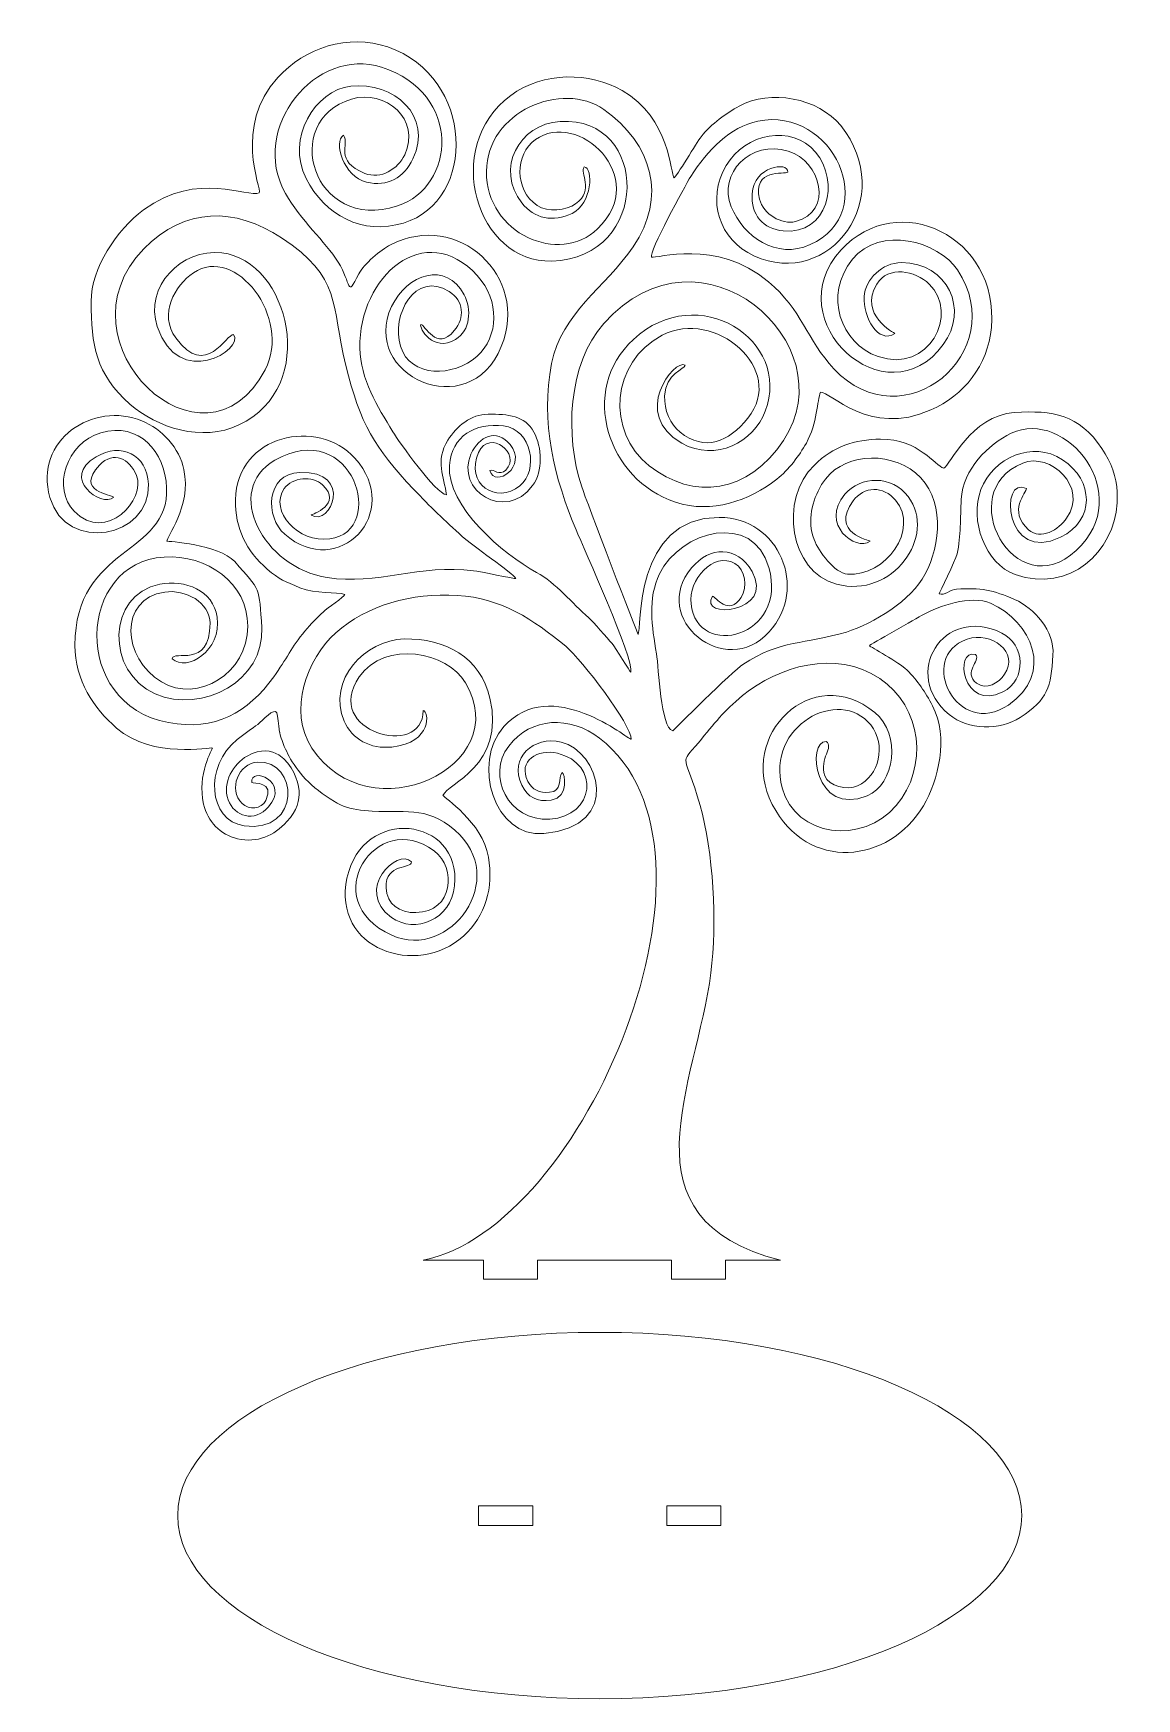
# Model space of a CAD drawing. Header units: millimetres. Extents: x -93 to 75, y -122 to 132.
import ezdxf

# ---------------------------------------------------------------- set-up
doc = ezdxf.new("R2010")
doc.units = ezdxf.units.MM
doc.header["$MEASUREMENT"] = 0
doc.layers.add('Camada 1', color=7, linetype='Continuous')

msp = doc.modelspace()

# ---------------------------------------------------------------- linework, layer by layer
at = {"layer": 'Camada 1', "lineweight": 9}
for points, knots in [([(-60.0246, 17.9633), (-59.7872, 17.7827), (-56.4625, 18.1324), (-57.8743, 15.1985), (-57.8743, 15.1985), (-58.5223, 13.8517), (-60.47, 13.7437), (-61.4765, 14.7423), (-61.4765, 14.7423), (-63.6874, 16.9358), (-62.0532, 20.8782), (-59.1024, 21.0681), (-59.1024, 21.0681), (-52.9166, 21.4661), (-52.3773, 10.0952), (-61.2027, 11.3512), (-61.2027, 11.3512), (-66.6622, 12.1282), (-67.3234, 20.4118), (-62.2499, 24.5223), (-62.2499, 24.5223), (-61.2329, 25.3463), (-59.9424, 26.1952), (-59.1236, 26.8181), (-59.1236, 26.8181), (-58.3615, 27.398), (-56.5911, 29.4487), (-56.2262, 28.5632), (-56.2262, 28.5632), (-56.0195, 28.0614), (-55.9752, 26.8229), (-55.782, 25.6455), (-55.782, 25.6455), (-55.782, 25.6455), (-55.764, 25.6422), (-55.764, 25.6422), (-55.764, 25.6422), (-55.764, 25.6422), (-55.6245, 24.7572), (-55.068, 23.4277), (-55.068, 23.4277), (-54.8253, 22.9099), (-54.5798, 22.4122), (-54.3388, 21.924), (-54.3388, 21.924), (-53.1675, 19.8051), (-51.0774, 17.1586), (-47.4008, 15.0409), (-47.4008, 15.0409), (-47.227, 14.9408), (-47.0661, 14.8413), (-46.9116, 14.742), (-46.9116, 14.742), (-45.738, 14.18), (-44.5897, 13.8056), (-42.7795, 13.6556), (-42.7795, 13.6556), (-36.6965, 13.1515), (-33.5779, 14.5634), (-29.069, 10.6851), (-29.069, 10.6851), (-20.5363, 3.3459), (-29.7946, -9.3382), (-38.6676, -5.3446), (-38.6676, -5.3446), (-50.421, -0.0546), (-40.9884, 14.1278), (-32.2314, 7.5297), (-32.2314, 7.5297), (-28.7351, 4.8955), (-29.2677, -1.7543), (-35.012, -1.9007), (-35.012, -1.9007), (-37.4237, -1.9622), (-39.434, -0.6438), (-39.5364, 1.8861), (-39.5364, 1.8861), (-39.6948, 5.7989), (-35.5823, 4.6266), (-35.6885, 5.853), (-35.6885, 5.853), (-37.7493, 8.0675), (-44.4823, 1.6071), (-38.733, -2.6229), (-38.733, -2.6229), (-35.1589, -5.2525), (-29.576, -2.9153), (-29.0923, 2.1754), (-29.0923, 2.1754), (-28.0807, 12.8219), (-43.1634, 14.4145), (-45.5045, 3.3745), (-45.5045, 3.3745), (-47.8159, -7.5251), (-34.8178, -11.8847), (-27.7651, -5.4781), (-27.7651, -5.4781), (-24.3184, -2.3471), (-23.1588, 1.888), (-23.9439, 6.5726), (-23.9439, 6.5726), (-24.8373, 11.9037), (-30.8008, 15.7122), (-30.8729, 15.9853), (-30.8729, 15.9853), (-30.206, 17.7694), (-21.3386, 20.4605), (-23.7122, 30.8231), (-23.7122, 30.8231), (-25.1436, 37.0717), (-30.5546, 39.9813), (-36.7838, 39.8426), (-36.7838, 39.8426), (-42.7417, 39.71), (-48.5799, 33.5932), (-45.9194, 27.3), (-45.9194, 27.3), (-44.7412, 24.513), (-41.9507, 23.0303), (-38.6856, 23.3649), (-38.6856, 23.3649), (-32.3847, 24.0105), (-33.0332, 28.9164), (-33.8921, 28.9159), (-33.8921, 28.9159), (-33.8972, 21.4159), (-49.4155, 25.7693), (-43.6346, 34.0509), (-43.6346, 34.0509), (-39.6065, 39.8214), (-30.2395, 37.845), (-27.4401, 33.1781), (-27.4401, 33.1781), (-19.7798, 20.4075), (-42.0743, 9.9022), (-50.8614, 23.209), (-50.8614, 23.209), (-54.5727, 28.8293), (-51.6283, 36.8652), (-47.1986, 40.7896), (-47.1986, 40.7896), (-42.4778, 44.9718), (-35.6902, 46.9417), (-28.6918, 46.4894), (-28.6918, 46.4894), (-21.8723, 46.0487), (-17.1877, 42.8719), (-12.1532, 38.7319), (-12.1532, 38.7319), (-9.6234, 36.6516), (-2.1461, 26.7196), (-2.162, 24.5378), (-2.162, 24.5378), (-2.5614, 24.4887), (-14.4174, 34.4866), (-21.5847, 26.4906), (-21.5847, 26.4906), (-26.5435, 20.9585), (-23.0433, 9.4302), (-15.5122, 10.1474), (-15.5122, 10.1474), (-3.2055, 11.3193), (-7.2042, 22.8012), (-12.8382, 24.1097), (-12.8382, 24.1097), (-17.0872, 25.0966), (-20.8556, 21.7419), (-18.8428, 17.5496), (-18.8428, 17.5496), (-17.9725, 15.7368), (-16.5183, 14.904), (-14.3904, 15.2556), (-14.3904, 15.2556), (-11.5143, 15.7309), (-12.3377, 19.4138), (-12.7048, 19.4687), (-12.7048, 19.4687), (-13.351, 18.6936), (-12.5636, 16.5829), (-14.625, 16.4554), (-14.625, 16.4554), (-16.189, 16.3587), (-17.2556, 16.8322), (-17.9106, 18.1084), (-17.9106, 18.1084), (-19.5442, 21.2913), (-16.3789, 23.1195), (-13.4235, 22.4082), (-13.4235, 22.4082), (-6.8032, 20.8148), (-7.7553, 12.7684), (-14.5695, 12.3571), (-14.5695, 12.3571), (-20.9452, 11.9723), (-24.2889, 19.0089), (-20.8486, 23.5106), (-20.8486, 23.5106), (-17.4337, 27.979), (-11.4892, 28.1609), (-7.0095, 24.7131), (-7.0095, 24.7131), (15.1344, 7.6703), (-9.3341, -50.1241), (-33.9032, -54.9179), (-33.9032, -54.9179), (-33.9032, -54.9179), (-24.7077, -54.9179), (-24.7077, -54.9179), (-24.7077, -54.9179), (-24.7077, -54.9179), (-24.7077, -57.823), (-24.7077, -57.823), (-24.7077, -57.823), (-24.7077, -57.823), (-16.447, -57.823), (-16.447, -57.823), (-16.447, -57.823), (-16.447, -57.823), (-16.447, -54.9179), (-16.447, -54.9179), (-16.447, -54.9179), (-16.447, -54.9179), (3.9698, -54.9179), (3.9698, -54.9179), (3.9698, -54.9179), (3.9698, -54.9179), (3.9698, -57.823), (3.9698, -57.823), (3.9698, -57.823), (3.9698, -57.823), (12.2305, -57.823), (12.2305, -57.823), (12.2305, -57.823), (12.2305, -57.823), (12.2305, -54.9179), (12.2305, -54.9179), (12.2305, -54.9179), (12.2305, -54.9179), (20.5873, -54.9179), (20.5873, -54.9179), (20.5873, -54.9179), (-4.1905, -48.6218), (7.7742, -28.2304), (9.9872, -11.0723), (9.9872, -11.0723), (10.9661, -3.4835), (10.3336, 7.481), (8.3419, 14.4566), (8.3419, 14.4566), (5.9644, 22.7834), (5.1, 20.4439), (8.0818, 24.0252), (8.0818, 24.0252), (10.6282, 27.0837), (11.8585, 28.7807), (14.8266, 31.2087), (14.8266, 31.2087), (20.2854, 35.6742), (28.9568, 38.3165), (35.7369, 33.8034), (35.7369, 33.8034), (42.1793, 29.515), (43.1972, 20.2687), (38.2393, 14.4276), (38.2393, 14.4276), (33.1267, 8.4043), (22.8863, 9.5765), (20.8476, 17.144), (20.8476, 17.144), (18.3134, 26.5509), (29.5575, 32.712), (34.3509, 26.7231), (34.3509, 26.7231), (36.7386, 23.7399), (35.7079, 18.9372), (32.3502, 17.4324), (32.3502, 17.4324), (30.8669, 16.7676), (27.9312, 17.2784), (27.3615, 18.9886), (27.3615, 18.9886), (26.4632, 21.6849), (28.8462, 23.3365), (27.5439, 24.2239), (27.5439, 24.2239), (24.5426, 24.348), (25.7552, 12.5863), (33.8371, 15.9335), (33.8371, 15.9335), (38.0168, 17.6645), (39.1042, 25.2613), (34.9655, 28.6381), (34.9655, 28.6381), (25.4623, 36.3917), (13.9128, 25.1898), (19.3505, 14.6079), (19.3505, 14.6079), (24.7283, 4.1425), (37.1961, 5.6019), (42.3819, 14.4063), (42.3819, 14.4063), (44.6665, 18.2852), (46.3096, 24.7968), (43.7562, 29.6706), (43.7562, 29.6706), (42.6697, 31.7446), (41.5791, 33.4554), (39.8562, 35.1321), (39.8562, 35.1321), (38.709, 36.2485), (34.2446, 38.7005), (34.1583, 38.8037), (34.1583, 38.8037), (34.1822, 38.9565), (41.4566, 43.0548), (42.3251, 43.536), (42.3251, 43.536), (44.6804, 44.8409), (49.6225, 46.6168), (52.6386, 45.2905), (52.6386, 45.2905), (58.901, 42.5367), (62.4207, 34.5699), (55.3455, 29.7654), (55.3455, 29.7654), (47.5807, 24.4926), (41.2346, 37.0636), (49.0463, 39.804), (49.0463, 39.804), (52.7607, 41.1071), (57.0421, 37.7497), (54.7679, 34.4629), (54.7679, 34.4629), (53.829, 33.1058), (52.0172, 31.9684), (50.4886, 33.1275), (50.4886, 33.1275), (48.3638, 34.7388), (51.1868, 36.5375), (50.3559, 37.4833), (50.3559, 37.4833), (46.986, 38.3911), (48.387, 28.6986), (54.4844, 31.7576), (54.4844, 31.7576), (58.2073, 33.6253), (57.8751, 39.0236), (54.3552, 40.7442), (54.3552, 40.7442), (45.3371, 45.1523), (38.8854, 34.4036), (46.3155, 28.312), (46.3155, 28.312), (49.212, 25.9373), (54.021, 25.8544), (57.1376, 27.8793), (57.1376, 27.8793), (61.3659, 30.6264), (61.8676, 32.4954), (62.1487, 37.3634), (62.1487, 37.3634), (62.3657, 41.1227), (59.3062, 44.5489), (56.3003, 45.8694), (56.3003, 45.8694), (53.0455, 47.2993), (51.0591, 47.6947), (47.4574, 47.4522), (47.4574, 47.4522), (46.5764, 47.3929), (45.4645, 46.4283), (44.8119, 46.7141), (44.8119, 46.7141), (44.7651, 46.9155), (47.2911, 51.7647), (47.5237, 52.8396), (47.5237, 52.8396), (48.121, 55.5995), (47.9997, 58.2808), (48.1589, 61.1326), (48.1589, 61.1326), (48.4184, 65.784), (52.2902, 69.5447), (55.7894, 71.2201), (55.7894, 71.2201), (64.0529, 75.1766), (74.9085, 61.8882), (65.7013, 53.351), (65.7013, 53.351), (56.3621, 44.6914), (46.7136, 62.2808), (57.5302, 66.6715), (57.5302, 66.6715), (61.7283, 68.3756), (67.5629, 63.055), (64.229, 58.2823), (64.229, 58.2823), (63.0073, 56.5333), (60.3084, 54.8325), (58.4295, 56.5003), (58.4295, 56.5003), (55.1596, 59.4028), (58.176, 62.2044), (58.0881, 62.804), (58.0881, 62.804), (53.9551, 64.9235), (54.7252, 51.1142), (63.3107, 55.3647), (63.3107, 55.3647), (68.5897, 57.9782), (68.3985, 63.9844), (63.604, 67.1892), (63.604, 67.1892), (59.0564, 70.2289), (52.9932, 67.4747), (51.1644, 62.6551), (51.1644, 62.6551), (49.3761, 57.9422), (51.8131, 51.298), (56.3745, 49.6884), (56.3745, 49.6884), (64.7187, 46.7439), (71.4711, 53.1504), (71.9411, 60.5956), (71.9411, 60.5956), (71.9411, 60.5956), (71.9411, 62.2655), (71.9411, 62.2655), (71.9411, 62.2655), (71.7962, 64.5146), (71.0633, 66.8014), (69.6178, 68.9062), (69.6178, 68.9062), (66.0299, 74.1306), (62.2329, 74.7707), (56.2429, 74.3788), (56.2429, 74.3788), (49.6035, 73.9445), (46.5007, 66.3385), (45.4865, 65.9147), (45.4865, 65.9147), (44.1427, 66.2569), (41.6825, 70.3641), (35.86, 70.3246), (35.86, 70.3246), (31.9043, 70.2978), (28.6456, 69.202), (25.7577, 66.3715), (25.7577, 66.3715), (20.3587, 61.0797), (21.9698, 50.1288), (29.1154, 48.2128), (29.1154, 48.2128), (37.6698, 45.9191), (44.5498, 55.5494), (40.0515, 61.5886), (40.0515, 61.5886), (37.6249, 64.8464), (32.8126, 64.7687), (30.4001, 61.9146), (30.4001, 61.9146), (26.561, 57.3727), (32.0928, 53.0948), (34.2508, 54.7687), (34.2508, 54.7687), (34.2409, 54.8756), (28.0676, 56.0174), (31.6757, 60.914), (31.6757, 60.914), (33.3292, 63.158), (36.2667, 63.2636), (38.1526, 60.9966), (38.1526, 60.9966), (41.7973, 56.6156), (36.6828, 49.2945), (30.8066, 49.7324), (30.8066, 49.7324), (28.8783, 49.8761), (26.3784, 53.211), (25.7205, 55.0034), (25.7205, 55.0034), (24.6263, 57.9848), (25.3747, 60.8131), (26.8712, 63.3892), (26.8712, 63.3892), (29.6354, 68.1475), (36.9066, 68.6865), (41.1892, 65.164), (41.1892, 65.164), (45.7013, 61.4528), (45.0641, 54.2074), (42.6305, 49.6763), (42.6305, 49.6763), (40.5679, 45.8361), (34.7919, 42.1257), (30.6534, 40.9063), (30.6534, 40.9063), (24.1685, 38.9955), (20.6962, 39.7519), (14.8556, 35.9608), (14.8556, 35.9608), (13.3789, 35.0023), (4.1896, 25.857), (4.1651, 25.8512), (4.1651, 25.8512), (2.314, 26.2876), (2.0585, 35.3691), (1.6818, 37.5937), (1.6818, 37.5937), (0.9831, 41.7204), (0.313, 46.0247), (2.1402, 49.7782), (2.1402, 49.7782), (5.3542, 56.3805), (16.3868, 59.3524), (18.8274, 50.7316), (18.8274, 50.7316), (21.8144, 40.1807), (7.9397, 36.5484), (6.9504, 45.1947), (6.9504, 45.1947), (6.5347, 48.8275), (10.3299, 53.2196), (13.6478, 51.3692), (13.6478, 51.3692), (15.2409, 50.4808), (15.6146, 47.7584), (14.6118, 46.193), (14.6118, 46.193), (12.7317, 43.2581), (10.659, 46.3083), (10.236, 46.3576), (10.236, 46.3576), (7.8818, 42.8175), (19.8738, 43.739), (16.2551, 50.1329), (16.2551, 50.1329), (13.9884, 54.1379), (9.774, 54.004), (7.0317, 50.6936), (7.0317, 50.6936), (0.558, 42.8786), (12.2016, 33.5434), (18.8638, 40.9169), (18.8638, 40.9169), (24.9346, 47.6358), (20.397, 58.3356), (11.2645, 58.3914), (11.2645, 58.3914), (-1.9419, 58.4721), (-0.5874, 41.0074), (-1.1164, 40.531), (-1.1164, 40.531), (-1.176, 40.5373), (-9.0948, 61.1932), (-9.7166, 63.0552), (-9.7166, 63.0552), (-12.2979, 70.7861), (-11.8612, 81.7776), (-6.3376, 87.985), (-6.3376, 87.985), (8.456, 104.6101), (30.7922, 84.899), (21.0571, 70.1392), (21.0571, 70.1392), (15.6965, 62.0118), (7.2975, 60.9544), (0.5919, 66.2544), (0.5919, 66.2544), (-6.0553, 71.5081), (-5.2472, 82.0788), (2.5758, 86.1936), (2.5758, 86.1936), (10.5163, 90.3702), (21.6323, 80.9823), (15.6187, 73.5162), (15.6187, 73.5162), (12.6918, 69.8824), (9.0448, 68.3799), (5.2751, 71.406), (5.2751, 71.406), (3.7885, 72.5994), (2.8256, 74.7038), (2.9275, 76.9383), (2.9275, 76.9383), (3.0837, 80.3623), (5.9805, 81.0248), (6.0528, 81.5987), (6.0528, 81.5987), (4.4005, 82.6963), (-2.2777, 74.0959), (5.5398, 69.7094), (5.5398, 69.7094), (10.76, 66.7802), (16.5099, 69.9353), (18.2704, 74.5966), (18.2704, 74.5966), (22.3527, 85.4049), (8.0339, 94.6817), (-1.8351, 85.5526), (-1.8351, 85.5526), (-10.2555, 77.7634), (-5.7596, 64.0776), (4.5847, 60.7071), (4.5847, 60.7071), (10.1398, 58.897), (15.8245, 60.9403), (20.0429, 64.2338), (20.0429, 64.2338), (21.859, 65.6518), (23.4295, 67.791), (24.5386, 69.7385), (24.5386, 69.7385), (26.2347, 72.7168), (26.1302, 76.3069), (26.7156, 77.4892), (26.7156, 77.4892), (28.0617, 77.6892), (34.1115, 70.6009), (43.5353, 74.7802), (43.5353, 74.7802), (48.5477, 77.003), (52.226, 81.5237), (52.7498, 87.3686), (52.7498, 87.3686), (53.9958, 101.2724), (38.4917, 108.5971), (29.841, 99.2127), (29.841, 99.2127), (19.8778, 88.4043), (36.7717, 72.9689), (45.4252, 84.7546), (45.4252, 84.7546), (49.314, 90.0509), (46.181, 97.2441), (39.0234, 97.2537), (39.0234, 97.2537), (36.1316, 97.2577), (33.5224, 94.7594), (33.3445, 92.065), (33.3445, 92.065), (33.1397, 88.9618), (35.5539, 84.749), (38.043, 86.4317), (38.043, 86.4317), (38.0454, 86.4661), (32.4304, 89.2979), (35.2671, 93.9779), (35.2671, 93.9779), (37.0055, 96.8459), (41.192, 96.0422), (43.2855, 93.9926), (43.2855, 93.9926), (47.9059, 89.4692), (43.2352, 80.2394), (35.4842, 82.926), (35.4842, 82.926), (29.7528, 84.9125), (27.1447, 92.2415), (31.5692, 97.7713), (31.5692, 97.7713), (35.7338, 102.9763), (44.7059, 100.5264), (47.5914, 96.1385), (47.5914, 96.1385), (55.872, 83.5467), (39.3068, 69.7975), (28.7468, 81.0426), (28.7468, 81.0426), (24.5931, 85.4658), (23.8762, 90.0758), (18.7661, 94.3392), (18.7661, 94.3392), (10.7056, 101.0643), (1.5696, 97.7754), (0.9455, 98.1104), (0.9455, 98.1104), (0.4744, 98.7727), (6.0505, 109.0142), (6.9063, 110.3707), (6.9063, 110.3707), (9.4856, 114.4589), (12.8941, 117.9552), (17.1492, 118.8334), (17.1492, 118.8334), (28.6189, 121.2006), (36.0213, 104.9581), (25.1349, 100.0031), (25.1349, 100.0031), (19.9866, 97.6599), (14.9065, 101.2376), (13.0839, 105.7708), (13.0839, 105.7708), (11.0289, 110.8821), (16.0246, 116.0451), (21.7799, 114.283), (21.7799, 114.283), (26.7763, 112.7532), (28.7283, 104.9939), (22.9087, 103.5234), (22.9087, 103.5234), (20.761, 102.9808), (17.9622, 104.647), (17.406, 106.9335), (17.406, 106.9335), (16.2513, 111.681), (21.2537, 110.6837), (21.7167, 111.0654), (21.7167, 111.0654), (21.7795, 112.7491), (16.5546, 111.9766), (16.2738, 107.7474), (16.2738, 107.7474), (16.0645, 104.595), (17.9074, 102.3758), (21.0161, 102.0899), (21.0161, 102.0899), (27.7907, 101.4669), (29.7671, 109.5466), (25.9248, 114.1194), (25.9248, 114.1194), (22.3377, 118.3885), (15.1997, 117.0163), (12.3119, 112.0728), (12.3119, 112.0728), (9.254, 106.838), (11.2442, 100.7001), (16.5462, 98.2906), (16.5462, 98.2906), (28.1114, 93.035), (38.5613, 107.2143), (29.7737, 118.1537), (29.7737, 118.1537), (26.3536, 122.4113), (18.9871, 123.7417), (14.2839, 121.1237), (14.2839, 121.1237), (12.3628, 120.0543), (10.0772, 118.4795), (8.4878, 116.456), (8.4878, 116.456), (7.8951, 115.7015), (4.6295, 110.2132), (4.3659, 110.1815), (4.3659, 110.1815), (3.8277, 110.6827), (3.795, 119.3047), (-3.5613, 123.5226), (-3.5613, 123.5226), (-8.4249, 126.3113), (-15.583, 126.4734), (-20.5376, 122.7631), (-20.5376, 122.7631), (-31.1684, 114.8023), (-25.6995, 97.1187), (-14.2602, 97.4969), (-14.2602, 97.4969), (0.8833, 97.9975), (0.7156, 119.6271), (-12.9951, 118.7934), (-12.9951, 118.7934), (-19.3174, 118.409), (-22.9072, 111.5186), (-18.8552, 106.3567), (-18.8552, 106.3567), (-16.9705, 103.9558), (-14.0446, 103.3735), (-11.1497, 104.7699), (-11.1497, 104.7699), (-8.1196, 106.2314), (-7.8854, 111.7622), (-9.3533, 111.8658), (-9.3533, 111.8658), (-10.0776, 110.9827), (-7.7002, 108.3463), (-10.639, 106.2305), (-10.639, 106.2305), (-12.0778, 105.1946), (-14.8673, 104.8557), (-16.5205, 105.978), (-16.5205, 105.978), (-20.0394, 108.3669), (-19.8843, 113.7579), (-16.7858, 116.0176), (-16.7858, 116.0176), (-10.3674, 120.6986), (0.9052, 110.3203), (-7.2831, 102.4048), (-7.2831, 102.4048), (-13.072, 96.8086), (-24.2843, 101.6123), (-24.2436, 111.1488), (-24.2436, 111.1488), (-24.2042, 120.3587), (-12.6131, 125.0617), (-6.3665, 120.6292), (-6.3665, 120.6292), (1.08, 115.3453), (3.3268, 107.2783), (-1.8561, 99.6881), (-1.8561, 99.6881), (-6.2052, 93.319), (-12.7207, 89.6959), (-14.3094, 81.8558), (-14.3094, 81.8558), (-16.0798, 73.119), (-13.8049, 64.0624), (-10.575, 56.4909), (-10.575, 56.4909), (-9.4082, 53.7557), (-1.7161, 36.741), (-2.2264, 34.7686), (-2.2264, 34.7686), (-2.3176, 34.7665), (-4.5788, 38.5566), (-5.0929, 39.1588), (-5.0929, 39.1588), (-5.7785, 39.9618), (-7.985, 42.5023), (-8.644, 43.0791), (-8.644, 43.0791), (-11.1944, 45.3114), (-13.636, 48.3811), (-16.5987, 49.9961), (-16.5987, 49.9961), (-21.6988, 52.7762), (-30.3129, 60.0758), (-29.8784, 66.314), (-29.8784, 66.314), (-29.5658, 70.8038), (-25.9155, 72.8891), (-21.6293, 72.3583), (-21.6293, 72.3583), (-17.2822, 71.8201), (-16.2501, 65.5676), (-19.1396, 63.2216), (-19.1396, 63.2216), (-22.7702, 60.2737), (-27.5717, 63.5538), (-25.4319, 68.2878), (-25.4319, 68.2878), (-23.7538, 72.0005), (-18.8567, 68.0664), (-21.2898, 65.6213), (-21.2898, 65.6213), (-22.3254, 64.5806), (-23.0855, 65.87), (-23.7234, 65.5326), (-23.7234, 65.5326), (-23.0018, 62.7672), (-17.8365, 66.1805), (-20.6403, 69.5143), (-20.6403, 69.5143), (-22.738, 72.0085), (-25.3905, 70.7641), (-26.5967, 68.0513), (-26.5967, 68.0513), (-29.0462, 62.5427), (-21.4009, 57.5929), (-17.2012, 63.2437), (-17.2012, 63.2437), (-15.5662, 65.4436), (-15.7698, 69.1113), (-16.9997, 71.376), (-16.9997, 71.376), (-18.4046, 73.9628), (-20.9607, 74.1302), (-23.9748, 74.1327), (-23.9748, 74.1327), (-26.6174, 74.1349), (-28.79, 72.278), (-30.119, 70.1783), (-30.119, 70.1783), (-32.1314, 66.999), (-30.6803, 64.592), (-30.336, 61.8585), (-30.336, 61.8585), (-31.9607, 61.9249), (-37.5236, 69.8653), (-38.5072, 71.4683), (-38.5072, 71.4683), (-40.8487, 75.2846), (-43.4749, 79.5277), (-43.5499, 84.2191), (-43.5499, 84.2191), (-43.7255, 95.2088), (-33.5823, 103.9874), (-25.6366, 95.2751), (-25.6366, 95.2751), (-22.1897, 91.4955), (-22.3287, 85.957), (-25.6974, 82.9556), (-25.6974, 82.9556), (-29.247, 79.7931), (-35.8285, 79.6211), (-37.355, 84.5047), (-37.355, 84.5047), (-38.829, 89.2203), (-35.0876, 96.1203), (-29.9361, 92.8486), (-29.9361, 92.8486), (-27.6717, 91.4104), (-27.5094, 88.8733), (-29.1462, 86.8818), (-29.1462, 86.8818), (-31.8708, 83.5668), (-33.633, 87.8543), (-34.2461, 87.8335), (-34.2461, 87.8335), (-34.5318, 87.3413), (-32.4381, 83.4538), (-28.9404, 85.5406), (-28.9404, 85.5406), (-26.698, 86.8784), (-26.4721, 90.1484), (-27.6287, 92.36), (-27.6287, 92.36), (-30.3346, 97.5339), (-36.3815, 95.5198), (-38.7076, 90.555), (-38.7076, 90.555), (-43.5978, 80.1175), (-26.8994, 72.4029), (-21.9744, 84.4603), (-21.9744, 84.4603), (-17.587, 95.2016), (-28.6467, 105.2548), (-38.8755, 99.9771), (-38.8755, 99.9771), (-40.3696, 99.2062), (-42.9253, 97.0428), (-43.6939, 95.532), (-43.6939, 95.532), (-45.6636, 91.66), (-44.8, 94.1179), (-46.8425, 97.3355), (-46.8425, 97.3355), (-48.8553, 100.5062), (-52.5754, 103.7265), (-54.8845, 107.8152), (-54.8845, 107.8152), (-60.5195, 117.7927), (-50.2284, 130.2829), (-40.221, 127.0615), (-40.221, 127.0615), (-27.8853, 123.0907), (-28.9157, 108.7826), (-37.8169, 105.9108), (-37.8169, 105.9108), (-50.7325, 101.744), (-55.7978, 118.8963), (-44.8267, 122.2053), (-44.8267, 122.2053), (-39.699, 123.752), (-34.1282, 119.1286), (-36.7102, 113.7017), (-36.7102, 113.7017), (-37.7391, 111.539), (-40.3478, 109.8977), (-42.7609, 110.8747), (-42.7609, 110.8747), (-47.5607, 112.8181), (-45.0276, 115.2643), (-46.0359, 116.6892), (-46.0359, 116.6892), (-47.6481, 115.7141), (-46.0181, 110.3564), (-42.5101, 109.5247), (-42.5101, 109.5247), (-39.283, 108.7595), (-36.8616, 110.2037), (-35.4559, 113.103), (-35.4559, 113.103), (-32.308, 119.5952), (-38.4065, 124.9179), (-44.9228, 124.1774), (-44.9228, 124.1774), (-50.4165, 123.5531), (-54.8161, 116.169), (-51.7507, 110.1145), (-51.7507, 110.1145), (-48.8816, 104.4475), (-43.1418, 101.3936), (-36.8681, 103.2979), (-36.8681, 103.2979), (-25.6817, 106.6933), (-26.0117, 125.5956), (-39.2802, 130.1522), (-39.2802, 130.1522), (-45.356, 132.2387), (-51.9004, 130.0268), (-56.0644, 125.4801), (-56.0644, 125.4801), (-62.9462, 117.9657), (-58.4728, 108.4649), (-58.8726, 107.9207), (-58.8726, 107.9207), (-60.6561, 107.0825), (-68.1881, 111.4034), (-76.5356, 105.2867), (-76.5356, 105.2867), (-80.605, 102.3048), (-84.5385, 96.3333), (-84.5228, 91.3308), (-84.5228, 91.3308), (-84.502, 84.6909), (-83.837, 80.3021), (-78.5974, 75.6864), (-78.5974, 75.6864), (-74.4916, 72.0694), (-67.6375, 69.8259), (-61.9731, 72.4867), (-61.9731, 72.4867), (-49.6002, 78.2988), (-54.3157, 97.5586), (-64.5824, 98.7419), (-64.5824, 98.7419), (-70.8331, 99.4624), (-76.4157, 93.5763), (-74.4359, 87.5129), (-74.4359, 87.5129), (-71.2259, 77.6818), (-61.0489, 84.0802), (-62.7912, 86.2799), (-62.7912, 86.2799), (-63.8735, 86.4777), (-66.9932, 79.4087), (-71.607, 85.7625), (-71.607, 85.7625), (-74.2675, 89.4264), (-71.7849, 93.7414), (-68.918, 95.6996), (-68.918, 95.6996), (-62.5096, 100.0771), (-53.8942, 88.7717), (-57.9785, 80.9242), (-57.9785, 80.9242), (-67.1618, 63.2794), (-90.3982, 85.05), (-76.4938, 99.35), (-76.4938, 99.35), (-70.2497, 105.7718), (-62.6017, 105.7176), (-55.4854, 101.0469), (-55.4854, 101.0469), (-46.2738, 95.001), (-47.9625, 90.9598), (-45.6805, 81.5859), (-45.6805, 81.5859), (-43.5059, 72.6532), (-41.303, 69.0153), (-35.33, 62.6711), (-35.33, 62.6711), (-32.8692, 60.0575), (-30.5727, 57.8884), (-27.933, 55.4885), (-27.933, 55.4885), (-26.5634, 54.2434), (-20.125, 49.8244), (-19.7494, 49.0649), (-19.7494, 49.0649), (-19.8735, 49.0014), (-25.3628, 50.1419), (-26.2236, 50.2548), (-26.2236, 50.2548), (-34.2221, 51.3042), (-41.0833, 48.0308), (-48.5081, 49.201), (-48.5081, 49.201), (-58.3242, 50.7481), (-64.4551, 62.5348), (-56.4986, 67.1041), (-56.4986, 67.1041), (-44.7087, 73.875), (-39.1829, 56.3612), (-48.1359, 55.1115), (-48.1359, 55.1115), (-52.8977, 54.4469), (-57.4694, 59.3623), (-55.0716, 62.7801), (-55.0716, 62.7801), (-53.8536, 64.5162), (-50.7096, 64.7894), (-49.2275, 63.3616), (-49.2275, 63.3616), (-46.0704, 60.3201), (-50.928, 58.8419), (-50.9649, 58.7385), (-50.9649, 58.7385), (-47.997, 56.8776), (-44.4074, 65.4902), (-52.6732, 65.2492), (-52.6732, 65.2492), (-57.9975, 65.094), (-57.9555, 58.3619), (-55.0022, 55.8132), (-55.0022, 55.8132), (-46.7652, 48.7047), (-36.855, 59.1607), (-44.3138, 67.4301), (-44.3138, 67.4301), (-49.9247, 73.6509), (-62.3415, 71.0942), (-62.5179, 61.0837), (-62.5179, 61.0837), (-62.5949, 56.7168), (-60.8602, 53.2882), (-57.6821, 50.5124), (-57.6821, 50.5124), (-55.7904, 48.8602), (-54.9512, 48.6506), (-52.6766, 47.6704), (-52.6766, 47.6704), (-50.2991, 46.6458), (-47.1117, 47.1184), (-45.841, 46.6363), (-45.841, 46.6363), (-45.8901, 46.2891), (-48.586, 44.4933), (-49.0975, 44.0096), (-49.0975, 44.0096), (-50.1365, 43.0273), (-50.9928, 42.1757), (-51.9345, 41.041), (-51.9345, 41.041), (-53.9597, 38.6005), (-54.7368, 36.7827), (-56.6726, 34.0851), (-56.6726, 34.0851), (-60.6151, 28.591), (-65.6442, 25.7517), (-72.7192, 27.0839), (-72.7192, 27.0839), (-87.765, 29.917), (-86.5891, 51.5596), (-73.3974, 52.3414), (-73.3974, 52.3414), (-66.8732, 52.7281), (-60.651, 48.4603), (-60.6345, 41.7797), (-60.6345, 41.7797), (-60.6166, 34.5959), (-68.2569, 29.9783), (-73.7832, 33.2914), (-73.7832, 33.2914), (-79.7957, 36.896), (-80.3713, 45.9517), (-73.3031, 47.002), (-73.3031, 47.002), (-70.1635, 47.4685), (-66.3994, 45.4358), (-66.3943, 42.255), (-66.3943, 42.255), (-66.3827, 35.1061), (-72.089, 38.3211), (-72.1438, 36.8164), (-72.1438, 36.8164), (-69.9261, 34.769), (-64.5763, 38.0386), (-65.301, 43.1795), (-65.301, 43.1795), (-65.8759, 47.2573), (-70.2201, 48.9648), (-74.0571, 48.2008), (-74.0571, 48.2008), (-82.1792, 46.5836), (-82.2798, 34.7544), (-74.7493, 31.4761), (-74.7493, 31.4761), (-67.5054, 28.3225), (-58.0435, 33.5974), (-58.5019, 41.526), (-58.5019, 41.526), (-58.8642, 47.7932), (-58.6763, 47.2323), (-62.6311, 51.641), (-62.6311, 51.641), (-65.0377, 54.3237), (-72.9553, 54.7523), (-72.9695, 54.7684), (-72.9695, 54.7684), (-73.0999, 55.3147), (-69.2087, 59.9587), (-70.3674, 65.6815), (-70.3674, 65.6815), (-71.032, 68.964), (-73.713, 71.8367), (-76.7783, 73.1171), (-76.7783, 73.1171), (-84.1446, 76.194), (-93.3352, 70.2264), (-90.7947, 61.4178), (-90.7947, 61.4178), (-88.306, 52.7889), (-75.4598, 55.2883), (-75.7959, 63.4588), (-75.7959, 63.4588), (-75.9834, 68.0167), (-79.9608, 69.8846), (-83.7618, 67.6341), (-83.7618, 67.6341), (-89.2922, 64.3597), (-82.9415, 59.9007), (-81.0916, 61.4157), (-81.0916, 61.4157), (-81.3708, 61.9287), (-87.0785, 62.3028), (-83.2305, 66.3585), (-83.2305, 66.3585), (-81.0421, 68.665), (-78.7104, 67.3423), (-77.6101, 64.7926), (-77.6101, 64.7926), (-76.0664, 61.2153), (-82.2157, 54.348), (-87.1072, 59.3303), (-87.1072, 59.3303), (-90.4911, 62.777), (-88.3564, 69.7794), (-83.0293, 71.3046), (-83.0293, 71.3046), (-77.1642, 72.9838), (-73.2632, 68.4184), (-73.0116, 62.9139), (-73.0116, 62.9139), (-72.5369, 52.5294), (-86.9986, 54.1664), (-86.9836, 38.8743), (-86.9836, 38.8743), (-86.9784, 33.5423), (-84.0977, 29.2492), (-80.639, 26.2486), (-80.639, 26.2486), (-75.1131, 21.4545), (-66.2931, 23.422), (-66.0184, 23.2111), (-66.0184, 23.2111), (-65.9914, 23.0653), (-68.424, 19.2269), (-67.3646, 14.6415), (-67.3646, 14.6415), (-66.7593, 12.0215), (-64.8114, 9.9664), (-62.1934, 9.3623), (-62.1934, 9.3623), (-59.1815, 8.6673), (-56.6383, 9.8684), (-54.66, 11.9793), (-54.66, 11.9793), (-53.0955, 13.6487), (-52.7359, 15.3176), (-52.784, 16.6903), (-52.784, 16.6903), (-52.9978, 18.2784), (-53.6986, 20.6889), (-55.9226, 22.1624), (-55.9226, 22.1624), (-57.0237, 22.8372), (-58.5544, 23.202), (-60.7329, 21.9841), (-60.7329, 21.9841), (-62.8391, 20.8067), (-64.5664, 17.9584), (-63.6203, 15.3115), (-63.6203, 15.3115), (-62.7108, 12.7671), (-59.5717, 11.7904), (-57.4676, 14.2239), (-57.4676, 14.2239), (-54.0784, 18.1437), (-60.3679, 20.4725), (-60.0246, 17.9633)], [0, 0, 0, 0, 0.0031348, 0.0031348, 0.0031348, 0.0031348, 0.00626959, 0.00626959, 0.00626959, 0.00626959, 0.00940439, 0.00940439, 0.00940439, 0.00940439, 0.01253918, 0.01253918, 0.01253918, 0.01253918, 0.01567398, 0.01567398, 0.01567398, 0.01567398, 0.01880878, 0.01880878, 0.01880878, 0.01880878, 0.02194357, 0.02194357, 0.02194357, 0.02194357, 0.02507837, 0.02507837, 0.02507837, 0.02507837, 0.02821317, 0.02821317, 0.02821317, 0.02821317, 0.03134796, 0.03134796, 0.03134796, 0.03134796, 0.03448276, 0.03448276, 0.03448276, 0.03448276, 0.03761755, 0.03761755, 0.03761755, 0.03761755, 0.04075235, 0.04075235, 0.04075235, 0.04075235, 0.04388715, 0.04388715, 0.04388715, 0.04388715, 0.04702194, 0.04702194, 0.04702194, 0.04702194, 0.05015674, 0.05015674, 0.05015674, 0.05015674, 0.05329154, 0.05329154, 0.05329154, 0.05329154, 0.05642633, 0.05642633, 0.05642633, 0.05642633, 0.05956113, 0.05956113, 0.05956113, 0.05956113, 0.06269592, 0.06269592, 0.06269592, 0.06269592, 0.06583072, 0.06583072, 0.06583072, 0.06583072, 0.06896552, 0.06896552, 0.06896552, 0.06896552, 0.07210031, 0.07210031, 0.07210031, 0.07210031, 0.07523511, 0.07523511, 0.07523511, 0.07523511, 0.07836991, 0.07836991, 0.07836991, 0.07836991, 0.0815047, 0.0815047, 0.0815047, 0.0815047, 0.0846395, 0.0846395, 0.0846395, 0.0846395, 0.08777429, 0.08777429, 0.08777429, 0.08777429, 0.09090909, 0.09090909, 0.09090909, 0.09090909, 0.09404389, 0.09404389, 0.09404389, 0.09404389, 0.09717868, 0.09717868, 0.09717868, 0.09717868, 0.10031348, 0.10031348, 0.10031348, 0.10031348, 0.10344828, 0.10344828, 0.10344828, 0.10344828, 0.10658307, 0.10658307, 0.10658307, 0.10658307, 0.10971787, 0.10971787, 0.10971787, 0.10971787, 0.11285266, 0.11285266, 0.11285266, 0.11285266, 0.11598746, 0.11598746, 0.11598746, 0.11598746, 0.11912226, 0.11912226, 0.11912226, 0.11912226, 0.12225705, 0.12225705, 0.12225705, 0.12225705, 0.12539185, 0.12539185, 0.12539185, 0.12539185, 0.12852665, 0.12852665, 0.12852665, 0.12852665, 0.13166144, 0.13166144, 0.13166144, 0.13166144, 0.13479624, 0.13479624, 0.13479624, 0.13479624, 0.13793103, 0.13793103, 0.13793103, 0.13793103, 0.14106583, 0.14106583, 0.14106583, 0.14106583, 0.14420063, 0.14420063, 0.14420063, 0.14420063, 0.14733542, 0.14733542, 0.14733542, 0.14733542, 0.15047022, 0.15047022, 0.15047022, 0.15047022, 0.15360502, 0.15360502, 0.15360502, 0.15360502, 0.15673981, 0.15673981, 0.15673981, 0.15673981, 0.15987461, 0.15987461, 0.15987461, 0.15987461, 0.1630094, 0.1630094, 0.1630094, 0.1630094, 0.1661442, 0.1661442, 0.1661442, 0.1661442, 0.169279, 0.169279, 0.169279, 0.169279, 0.17241379, 0.17241379, 0.17241379, 0.17241379, 0.17554859, 0.17554859, 0.17554859, 0.17554859, 0.17868339, 0.17868339, 0.17868339, 0.17868339, 0.18181818, 0.18181818, 0.18181818, 0.18181818, 0.18495298, 0.18495298, 0.18495298, 0.18495298, 0.18808777, 0.18808777, 0.18808777, 0.18808777, 0.19122257, 0.19122257, 0.19122257, 0.19122257, 0.19435737, 0.19435737, 0.19435737, 0.19435737, 0.19749216, 0.19749216, 0.19749216, 0.19749216, 0.20062696, 0.20062696, 0.20062696, 0.20062696, 0.20376176, 0.20376176, 0.20376176, 0.20376176, 0.20689655, 0.20689655, 0.20689655, 0.20689655, 0.21003135, 0.21003135, 0.21003135, 0.21003135, 0.21316614, 0.21316614, 0.21316614, 0.21316614, 0.21630094, 0.21630094, 0.21630094, 0.21630094, 0.21943574, 0.21943574, 0.21943574, 0.21943574, 0.22257053, 0.22257053, 0.22257053, 0.22257053, 0.22570533, 0.22570533, 0.22570533, 0.22570533, 0.22884013, 0.22884013, 0.22884013, 0.22884013, 0.23197492, 0.23197492, 0.23197492, 0.23197492, 0.23510972, 0.23510972, 0.23510972, 0.23510972, 0.23824451, 0.23824451, 0.23824451, 0.23824451, 0.24137931, 0.24137931, 0.24137931, 0.24137931, 0.24451411, 0.24451411, 0.24451411, 0.24451411, 0.2476489, 0.2476489, 0.2476489, 0.2476489, 0.2507837, 0.2507837, 0.2507837, 0.2507837, 0.2539185, 0.2539185, 0.2539185, 0.2539185, 0.25705329, 0.25705329, 0.25705329, 0.25705329, 0.26018809, 0.26018809, 0.26018809, 0.26018809, 0.26332288, 0.26332288, 0.26332288, 0.26332288, 0.26645768, 0.26645768, 0.26645768, 0.26645768, 0.26959248, 0.26959248, 0.26959248, 0.26959248, 0.27272727, 0.27272727, 0.27272727, 0.27272727, 0.27586207, 0.27586207, 0.27586207, 0.27586207, 0.27899687, 0.27899687, 0.27899687, 0.27899687, 0.28213166, 0.28213166, 0.28213166, 0.28213166, 0.28526646, 0.28526646, 0.28526646, 0.28526646, 0.28840125, 0.28840125, 0.28840125, 0.28840125, 0.29153605, 0.29153605, 0.29153605, 0.29153605, 0.29467085, 0.29467085, 0.29467085, 0.29467085, 0.29780564, 0.29780564, 0.29780564, 0.29780564, 0.30094044, 0.30094044, 0.30094044, 0.30094044, 0.30407524, 0.30407524, 0.30407524, 0.30407524, 0.30721003, 0.30721003, 0.30721003, 0.30721003, 0.31034483, 0.31034483, 0.31034483, 0.31034483, 0.31347962, 0.31347962, 0.31347962, 0.31347962, 0.31661442, 0.31661442, 0.31661442, 0.31661442, 0.31974922, 0.31974922, 0.31974922, 0.31974922, 0.32288401, 0.32288401, 0.32288401, 0.32288401, 0.32601881, 0.32601881, 0.32601881, 0.32601881, 0.32915361, 0.32915361, 0.32915361, 0.32915361, 0.3322884, 0.3322884, 0.3322884, 0.3322884, 0.3354232, 0.3354232, 0.3354232, 0.3354232, 0.33855799, 0.33855799, 0.33855799, 0.33855799, 0.34169279, 0.34169279, 0.34169279, 0.34169279, 0.34482759, 0.34482759, 0.34482759, 0.34482759, 0.34796238, 0.34796238, 0.34796238, 0.34796238, 0.35109718, 0.35109718, 0.35109718, 0.35109718, 0.35423197, 0.35423197, 0.35423197, 0.35423197, 0.35736677, 0.35736677, 0.35736677, 0.35736677, 0.36050157, 0.36050157, 0.36050157, 0.36050157, 0.36363636, 0.36363636, 0.36363636, 0.36363636, 0.36677116, 0.36677116, 0.36677116, 0.36677116, 0.36990596, 0.36990596, 0.36990596, 0.36990596, 0.37304075, 0.37304075, 0.37304075, 0.37304075, 0.37617555, 0.37617555, 0.37617555, 0.37617555, 0.37931034, 0.37931034, 0.37931034, 0.37931034, 0.38244514, 0.38244514, 0.38244514, 0.38244514, 0.38557994, 0.38557994, 0.38557994, 0.38557994, 0.38871473, 0.38871473, 0.38871473, 0.38871473, 0.39184953, 0.39184953, 0.39184953, 0.39184953, 0.39498433, 0.39498433, 0.39498433, 0.39498433, 0.39811912, 0.39811912, 0.39811912, 0.39811912, 0.40125392, 0.40125392, 0.40125392, 0.40125392, 0.40438871, 0.40438871, 0.40438871, 0.40438871, 0.40752351, 0.40752351, 0.40752351, 0.40752351, 0.41065831, 0.41065831, 0.41065831, 0.41065831, 0.4137931, 0.4137931, 0.4137931, 0.4137931, 0.4169279, 0.4169279, 0.4169279, 0.4169279, 0.4200627, 0.4200627, 0.4200627, 0.4200627, 0.42319749, 0.42319749, 0.42319749, 0.42319749, 0.42633229, 0.42633229, 0.42633229, 0.42633229, 0.42946708, 0.42946708, 0.42946708, 0.42946708, 0.43260188, 0.43260188, 0.43260188, 0.43260188, 0.43573668, 0.43573668, 0.43573668, 0.43573668, 0.43887147, 0.43887147, 0.43887147, 0.43887147, 0.44200627, 0.44200627, 0.44200627, 0.44200627, 0.44514107, 0.44514107, 0.44514107, 0.44514107, 0.44827586, 0.44827586, 0.44827586, 0.44827586, 0.45141066, 0.45141066, 0.45141066, 0.45141066, 0.45454545, 0.45454545, 0.45454545, 0.45454545, 0.45768025, 0.45768025, 0.45768025, 0.45768025, 0.46081505, 0.46081505, 0.46081505, 0.46081505, 0.46394984, 0.46394984, 0.46394984, 0.46394984, 0.46708464, 0.46708464, 0.46708464, 0.46708464, 0.47021944, 0.47021944, 0.47021944, 0.47021944, 0.47335423, 0.47335423, 0.47335423, 0.47335423, 0.47648903, 0.47648903, 0.47648903, 0.47648903, 0.47962382, 0.47962382, 0.47962382, 0.47962382, 0.48275862, 0.48275862, 0.48275862, 0.48275862, 0.48589342, 0.48589342, 0.48589342, 0.48589342, 0.48902821, 0.48902821, 0.48902821, 0.48902821, 0.49216301, 0.49216301, 0.49216301, 0.49216301, 0.49529781, 0.49529781, 0.49529781, 0.49529781, 0.4984326, 0.4984326, 0.4984326, 0.4984326, 0.5015674, 0.5015674, 0.5015674, 0.5015674, 0.50470219, 0.50470219, 0.50470219, 0.50470219, 0.50783699, 0.50783699, 0.50783699, 0.50783699, 0.51097179, 0.51097179, 0.51097179, 0.51097179, 0.51410658, 0.51410658, 0.51410658, 0.51410658, 0.51724138, 0.51724138, 0.51724138, 0.51724138, 0.52037618, 0.52037618, 0.52037618, 0.52037618, 0.52351097, 0.52351097, 0.52351097, 0.52351097, 0.52664577, 0.52664577, 0.52664577, 0.52664577, 0.52978056, 0.52978056, 0.52978056, 0.52978056, 0.53291536, 0.53291536, 0.53291536, 0.53291536, 0.53605016, 0.53605016, 0.53605016, 0.53605016, 0.53918495, 0.53918495, 0.53918495, 0.53918495, 0.54231975, 0.54231975, 0.54231975, 0.54231975, 0.54545455, 0.54545455, 0.54545455, 0.54545455, 0.54858934, 0.54858934, 0.54858934, 0.54858934, 0.55172414, 0.55172414, 0.55172414, 0.55172414, 0.55485893, 0.55485893, 0.55485893, 0.55485893, 0.55799373, 0.55799373, 0.55799373, 0.55799373, 0.56112853, 0.56112853, 0.56112853, 0.56112853, 0.56426332, 0.56426332, 0.56426332, 0.56426332, 0.56739812, 0.56739812, 0.56739812, 0.56739812, 0.57053292, 0.57053292, 0.57053292, 0.57053292, 0.57366771, 0.57366771, 0.57366771, 0.57366771, 0.57680251, 0.57680251, 0.57680251, 0.57680251, 0.5799373, 0.5799373, 0.5799373, 0.5799373, 0.5830721, 0.5830721, 0.5830721, 0.5830721, 0.5862069, 0.5862069, 0.5862069, 0.5862069, 0.58934169, 0.58934169, 0.58934169, 0.58934169, 0.59247649, 0.59247649, 0.59247649, 0.59247649, 0.59561129, 0.59561129, 0.59561129, 0.59561129, 0.59874608, 0.59874608, 0.59874608, 0.59874608, 0.60188088, 0.60188088, 0.60188088, 0.60188088, 0.60501567, 0.60501567, 0.60501567, 0.60501567, 0.60815047, 0.60815047, 0.60815047, 0.60815047, 0.61128527, 0.61128527, 0.61128527, 0.61128527, 0.61442006, 0.61442006, 0.61442006, 0.61442006, 0.61755486, 0.61755486, 0.61755486, 0.61755486, 0.62068966, 0.62068966, 0.62068966, 0.62068966, 0.62382445, 0.62382445, 0.62382445, 0.62382445, 0.62695925, 0.62695925, 0.62695925, 0.62695925, 0.63009404, 0.63009404, 0.63009404, 0.63009404, 0.63322884, 0.63322884, 0.63322884, 0.63322884, 0.63636364, 0.63636364, 0.63636364, 0.63636364, 0.63949843, 0.63949843, 0.63949843, 0.63949843, 0.64263323, 0.64263323, 0.64263323, 0.64263323, 0.64576803, 0.64576803, 0.64576803, 0.64576803, 0.64890282, 0.64890282, 0.64890282, 0.64890282, 0.65203762, 0.65203762, 0.65203762, 0.65203762, 0.65517241, 0.65517241, 0.65517241, 0.65517241, 0.65830721, 0.65830721, 0.65830721, 0.65830721, 0.66144201, 0.66144201, 0.66144201, 0.66144201, 0.6645768, 0.6645768, 0.6645768, 0.6645768, 0.6677116, 0.6677116, 0.6677116, 0.6677116, 0.67084639, 0.67084639, 0.67084639, 0.67084639, 0.67398119, 0.67398119, 0.67398119, 0.67398119, 0.67711599, 0.67711599, 0.67711599, 0.67711599, 0.68025078, 0.68025078, 0.68025078, 0.68025078, 0.68338558, 0.68338558, 0.68338558, 0.68338558, 0.68652038, 0.68652038, 0.68652038, 0.68652038, 0.68965517, 0.68965517, 0.68965517, 0.68965517, 0.69278997, 0.69278997, 0.69278997, 0.69278997, 0.69592476, 0.69592476, 0.69592476, 0.69592476, 0.69905956, 0.69905956, 0.69905956, 0.69905956, 0.70219436, 0.70219436, 0.70219436, 0.70219436, 0.70532915, 0.70532915, 0.70532915, 0.70532915, 0.70846395, 0.70846395, 0.70846395, 0.70846395, 0.71159875, 0.71159875, 0.71159875, 0.71159875, 0.71473354, 0.71473354, 0.71473354, 0.71473354, 0.71786834, 0.71786834, 0.71786834, 0.71786834, 0.72100313, 0.72100313, 0.72100313, 0.72100313, 0.72413793, 0.72413793, 0.72413793, 0.72413793, 0.72727273, 0.72727273, 0.72727273, 0.72727273, 0.73040752, 0.73040752, 0.73040752, 0.73040752, 0.73354232, 0.73354232, 0.73354232, 0.73354232, 0.73667712, 0.73667712, 0.73667712, 0.73667712, 0.73981191, 0.73981191, 0.73981191, 0.73981191, 0.74294671, 0.74294671, 0.74294671, 0.74294671, 0.7460815, 0.7460815, 0.7460815, 0.7460815, 0.7492163, 0.7492163, 0.7492163, 0.7492163, 0.7523511, 0.7523511, 0.7523511, 0.7523511, 0.75548589, 0.75548589, 0.75548589, 0.75548589, 0.75862069, 0.75862069, 0.75862069, 0.75862069, 0.76175549, 0.76175549, 0.76175549, 0.76175549, 0.76489028, 0.76489028, 0.76489028, 0.76489028, 0.76802508, 0.76802508, 0.76802508, 0.76802508, 0.77115987, 0.77115987, 0.77115987, 0.77115987, 0.77429467, 0.77429467, 0.77429467, 0.77429467, 0.77742947, 0.77742947, 0.77742947, 0.77742947, 0.78056426, 0.78056426, 0.78056426, 0.78056426, 0.78369906, 0.78369906, 0.78369906, 0.78369906, 0.78683386, 0.78683386, 0.78683386, 0.78683386, 0.78996865, 0.78996865, 0.78996865, 0.78996865, 0.79310345, 0.79310345, 0.79310345, 0.79310345, 0.79623824, 0.79623824, 0.79623824, 0.79623824, 0.79937304, 0.79937304, 0.79937304, 0.79937304, 0.80250784, 0.80250784, 0.80250784, 0.80250784, 0.80564263, 0.80564263, 0.80564263, 0.80564263, 0.80877743, 0.80877743, 0.80877743, 0.80877743, 0.81191223, 0.81191223, 0.81191223, 0.81191223, 0.81504702, 0.81504702, 0.81504702, 0.81504702, 0.81818182, 0.81818182, 0.81818182, 0.81818182, 0.82131661, 0.82131661, 0.82131661, 0.82131661, 0.82445141, 0.82445141, 0.82445141, 0.82445141, 0.82758621, 0.82758621, 0.82758621, 0.82758621, 0.830721, 0.830721, 0.830721, 0.830721, 0.8338558, 0.8338558, 0.8338558, 0.8338558, 0.8369906, 0.8369906, 0.8369906, 0.8369906, 0.84012539, 0.84012539, 0.84012539, 0.84012539, 0.84326019, 0.84326019, 0.84326019, 0.84326019, 0.84639498, 0.84639498, 0.84639498, 0.84639498, 0.84952978, 0.84952978, 0.84952978, 0.84952978, 0.85266458, 0.85266458, 0.85266458, 0.85266458, 0.85579937, 0.85579937, 0.85579937, 0.85579937, 0.85893417, 0.85893417, 0.85893417, 0.85893417, 0.86206897, 0.86206897, 0.86206897, 0.86206897, 0.86520376, 0.86520376, 0.86520376, 0.86520376, 0.86833856, 0.86833856, 0.86833856, 0.86833856, 0.87147335, 0.87147335, 0.87147335, 0.87147335, 0.87460815, 0.87460815, 0.87460815, 0.87460815, 0.87774295, 0.87774295, 0.87774295, 0.87774295, 0.88087774, 0.88087774, 0.88087774, 0.88087774, 0.88401254, 0.88401254, 0.88401254, 0.88401254, 0.88714734, 0.88714734, 0.88714734, 0.88714734, 0.89028213, 0.89028213, 0.89028213, 0.89028213, 0.89341693, 0.89341693, 0.89341693, 0.89341693, 0.89655172, 0.89655172, 0.89655172, 0.89655172, 0.89968652, 0.89968652, 0.89968652, 0.89968652, 0.90282132, 0.90282132, 0.90282132, 0.90282132, 0.90595611, 0.90595611, 0.90595611, 0.90595611, 0.90909091, 0.90909091, 0.90909091, 0.90909091, 0.91222571, 0.91222571, 0.91222571, 0.91222571, 0.9153605, 0.9153605, 0.9153605, 0.9153605, 0.9184953, 0.9184953, 0.9184953, 0.9184953, 0.92163009, 0.92163009, 0.92163009, 0.92163009, 0.92476489, 0.92476489, 0.92476489, 0.92476489, 0.92789969, 0.92789969, 0.92789969, 0.92789969, 0.93103448, 0.93103448, 0.93103448, 0.93103448, 0.93416928, 0.93416928, 0.93416928, 0.93416928, 0.93730408, 0.93730408, 0.93730408, 0.93730408, 0.94043887, 0.94043887, 0.94043887, 0.94043887, 0.94357367, 0.94357367, 0.94357367, 0.94357367, 0.94670846, 0.94670846, 0.94670846, 0.94670846, 0.94984326, 0.94984326, 0.94984326, 0.94984326, 0.95297806, 0.95297806, 0.95297806, 0.95297806, 0.95611285, 0.95611285, 0.95611285, 0.95611285, 0.95924765, 0.95924765, 0.95924765, 0.95924765, 0.96238245, 0.96238245, 0.96238245, 0.96238245, 0.96551724, 0.96551724, 0.96551724, 0.96551724, 0.96865204, 0.96865204, 0.96865204, 0.96865204, 0.97178683, 0.97178683, 0.97178683, 0.97178683, 0.97492163, 0.97492163, 0.97492163, 0.97492163, 0.97805643, 0.97805643, 0.97805643, 0.97805643, 0.98119122, 0.98119122, 0.98119122, 0.98119122, 0.98432602, 0.98432602, 0.98432602, 0.98432602, 0.98746082, 0.98746082, 0.98746082, 0.98746082, 0.99059561, 0.99059561, 0.99059561, 0.99059561, 0.99373041, 0.99373041, 0.99373041, 0.99373041, 1, 1, 1, 1]), ([(-6.9667, -65.9344), (28.571, -65.9344), (57.38, -78.4436), (57.38, -93.8744), (57.38, -93.8744), (57.38, -109.3052), (28.571, -121.8144), (-6.9667, -121.8144), (-6.9667, -121.8144), (-42.5044, -121.8144), (-71.3134, -109.3052), (-71.3134, -93.8744), (-71.3134, -93.8744), (-71.3134, -78.4436), (-42.5044, -65.9344), (-6.9667, -65.9344)], [0, 0, 0, 0, 0.2, 0.2, 0.2, 0.2, 0.4, 0.4, 0.4, 0.4, 0.6, 0.6, 0.6, 0.6, 1, 1, 1, 1]), ([(-25.4358, -92.3744), (-25.4358, -92.3744), (-17.1751, -92.3744), (-17.1751, -92.3744), (-17.1751, -92.3744), (-17.1751, -92.3744), (-17.1751, -95.3744), (-17.1751, -95.3744), (-17.1751, -95.3744), (-17.1751, -95.3744), (-25.4358, -95.3744), (-25.4358, -95.3744), (-25.4358, -95.3744), (-25.4358, -95.3744), (-25.4358, -92.3744), (-25.4358, -92.3744)], [0, 0, 0, 0, 0.2, 0.2, 0.2, 0.2, 0.4, 0.4, 0.4, 0.4, 0.6, 0.6, 0.6, 0.6, 1, 1, 1, 1]), ([(3.2417, -92.3744), (3.2417, -92.3744), (11.5024, -92.3744), (11.5024, -92.3744), (11.5024, -92.3744), (11.5024, -92.3744), (11.5024, -95.3744), (11.5024, -95.3744), (11.5024, -95.3744), (11.5024, -95.3744), (3.2417, -95.3744), (3.2417, -95.3744), (3.2417, -95.3744), (3.2417, -95.3744), (3.2417, -92.3744), (3.2417, -92.3744)], [0, 0, 0, 0, 0.2, 0.2, 0.2, 0.2, 0.4, 0.4, 0.4, 0.4, 0.6, 0.6, 0.6, 0.6, 1, 1, 1, 1])]:
    msp.add_open_spline(points, degree=3, knots=knots, dxfattribs=at)

doc.saveas('drawing.dxf')
